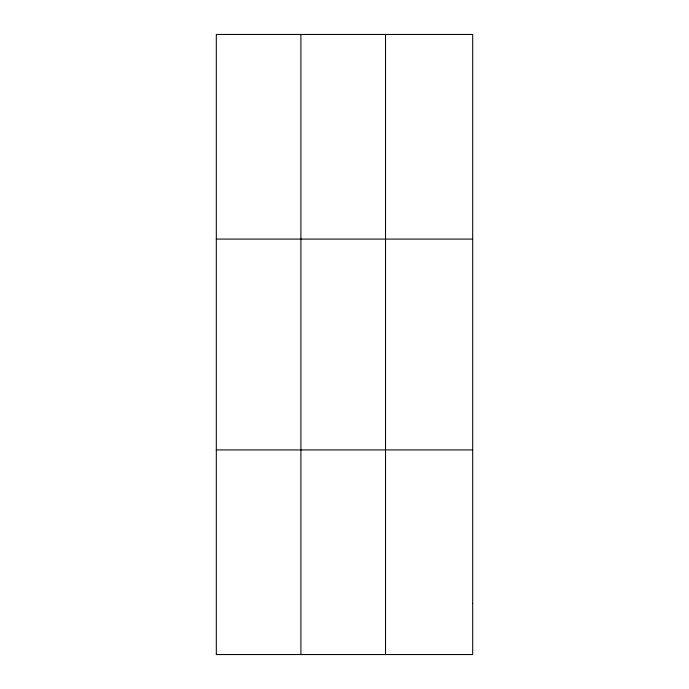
<?xml version="1.0" encoding="UTF-8"?>
<svg xmlns="http://www.w3.org/2000/svg" width="689" height="689" viewBox="0 0 689 689"><rect width="100%" height="100%" fill="white"/><g stroke="black" fill="none" stroke-linecap="round" stroke-linejoin="round"><path stroke-width="1.03" d="M300.912 34.45L300.912 654.55M385.521 34.45L385.521 654.55M216.312 239.083L472.688 239.083M216.312 449.917L472.688 449.917M472.688 603.392L472.688 654.55L216.312 654.55L216.312 34.45L472.688 34.45L472.688 603.392"/></g></svg>
